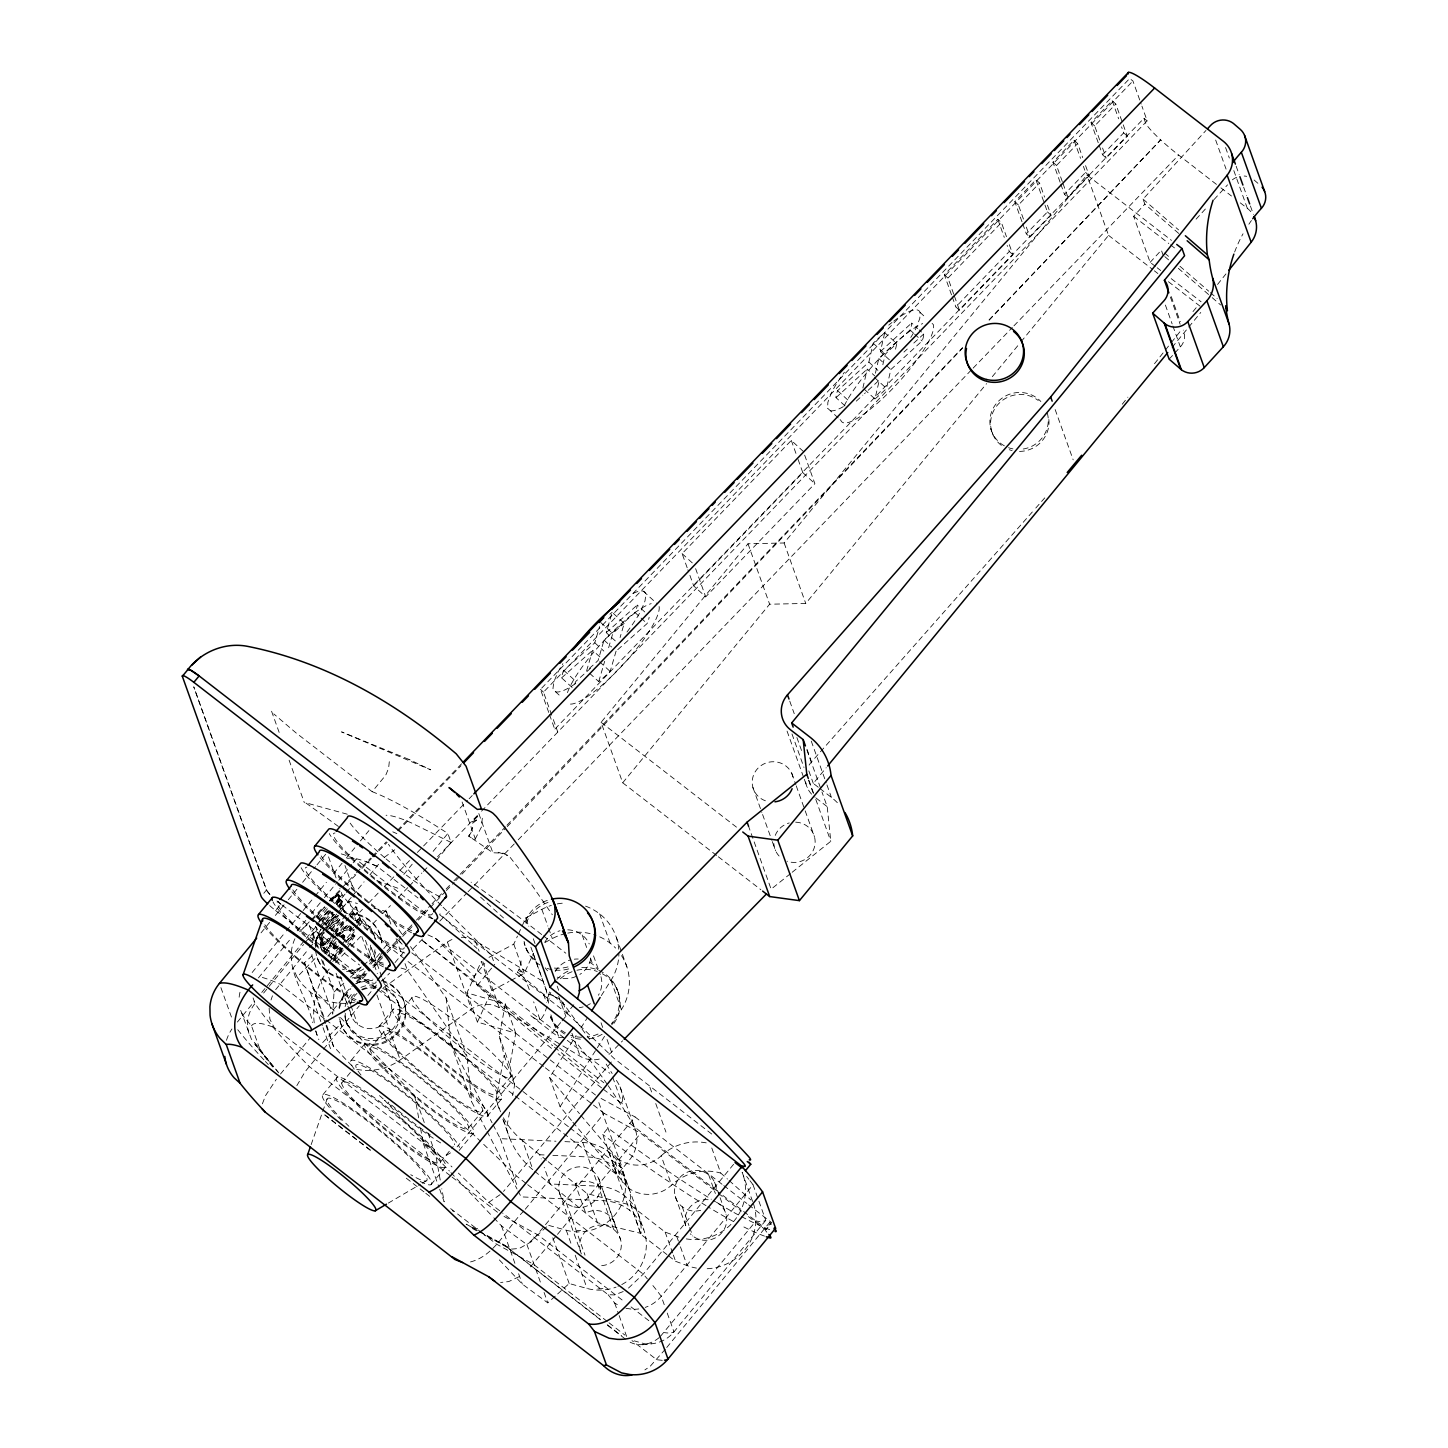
<?xml version="1.0" encoding="UTF-8"?>
<svg xmlns="http://www.w3.org/2000/svg" width="1448" height="1448" viewBox="0 0 1448 1448"><rect width="100%" height="100%" fill="white"/><g stroke="black" fill="none" stroke-linecap="round" stroke-linejoin="round"><path stroke-width="0.75" stroke-dasharray="5 3.75" d="M269.129 1008.188L269.871 1019.211L274.251 1027.591L442.382 1157.73L451.993 1166.961M389.295 761.702L388.625 768.218L385.983 774.644A13.702 13.195 -21.5 0 1 384.77 776.363L372.172 791.676L296.225 733.05L273.781 713.9M838.157 417.875L827.623 408.246L827.858 402.327L830.935 393.82A67.024 15.132 -47.6 0 1 844.401 372.245M893.814 321.094A67.024 15.132 -47.6 0 1 920.041 312.406L919.806 318.325L916.711 326.832A67.024 15.132 -47.6 0 1 910.557 337.764M322.85 960.802L334.017 991.989L332.769 1014.215L311.917 955.97L312.171 951.535M312.678 942.648L313.166 933.761L318.071 929.326M336.171 941.671C330.578 945.254 334.108 952.838 338.361 946.015L337.167 944.91L332.968 948.006M336.443 901.76C346.289 893.181 336.171 910.629 341.058 904.023L342.271 905.127L340.515 907.027L341.855 900.801L337.637 902.846L336.443 901.76C343.104 891.896 333.076 894.303 329.492 900.982M337.637 902.846L340.063 896.565L338.47 894.43M552.865 1155.341L587.942 1156.97A46.083 44.562 -19.7 0 1 630.568 1204.211L640.794 1234.257L666.913 1254.547M534.674 1171.251L597.517 1222.782L641.03 1233.425A46.083 44.562 -19.7 0 0 598.404 1186.184L550.168 1183.957L544.195 1167.269M514.655 1084.679L504.194 1055.465L499.307 1036.279L505.298 1003.971L466.944 992.839L481.37 961.418L491.831 990.631L477.406 1022.071L515.76 1033.184L509.768 1065.493L514.655 1084.679L512.61 1095.647M499.144 1108.752A83.767 81.034 -19.7 0 1 496.049 1099.303L504.194 1055.465M503.397 1117.747A83.767 81.034 -19.7 0 0 522.493 1140.626L532.954 1169.839A83.767 81.034 -19.7 0 1 506.51 1128.517L510.185 1108.788M347.629 947.463L354.869 935.698L347.9 942.015L346.687 940.91L353.656 934.594L347.592 944.549M343.502 934.793L342.162 938.395L343.357 939.499C347.013 936.349 342.271 932.946 340.19 937.037M335.158 943.064L336.37 944.168L334.18 949.11M331.139 938.033C328.388 939.987 324.605 947.752 320.696 944.494L321.999 938.033L320.207 940.005L321.402 941.11L323.212 939.137L321.999 938.033M321.909 945.598L323.23 939.263M339.176 1008.677L344.298 994.233L352.371 985.871M862.899 387.974L867.261 369.077L874.791 375.955M845.035 405.892L836.003 397.639A54.445 12.308 -47.6 0 1 837.596 390.67L868.872 362.109L873.216 343.23A54.445 12.308 -47.6 0 1 884.746 332.696L896.801 343.701L894.864 352.099M875.406 373.24L878.791 358.543L910.05 329.981A54.445 12.308 -47.6 0 0 911.661 323.013L917.688 328.515M889.434 359.828L880.402 351.574L884.746 332.696M864.42 389.349L874.954 398.978L879.316 380.082L864.492 393.621M882.846 364.733L885.271 354.235A54.445 12.308 -47.6 0 1 896.801 343.701M874.954 398.978A54.445 12.308 -47.6 0 0 886.484 388.444L890.846 369.548L922.105 340.986A54.445 12.308 -47.6 0 0 923.715 334.017L919.19 329.891M315.736 942.63L318.578 933.417M262.378 1103.829L265.563 1095.557L276.351 1079.267M316.822 937.924L321.003 929.2A33.503 32.417 -19.7 0 0 315.392 947.426M630.568 1204.211L640.903 1234.275M315.465 942.485L317.438 935.625M616.088 651.129L610.169 671.438A54.445 12.308 -47.6 0 1 598.73 681.61L586.675 670.605L592.612 650.297L601.644 658.55M572.159 687.492L561.607 677.863A54.445 12.308 -47.6 0 1 563.797 670.37L594.802 642.803L599.544 626.55M644.758 611.943L637.229 605.065A54.445 12.308 -47.6 0 1 635.057 612.558L604.051 640.125L598.115 660.433A54.445 12.308 -47.6 0 1 586.675 670.605M615.273 640.885L606.241 632.631L612.16 612.323L624.215 623.328L620.07 637.554M598.73 681.61L604.667 661.302M608.631 647.727L612.776 633.5A54.445 12.308 -47.6 0 1 624.215 623.328M546.946 1006.27L544.611 1013.582L540.249 1020.587M349.964 927.933L350.253 927.028L351.448 928.132L350.307 931.118L349.095 930.032L349.964 927.933L351.158 929.037M271.011 999.971L272.459 995.808M311.157 1144.608L321.981 1113.621M322.705 1111.557L327.049 1099.159M294.921 938.756C281.69 967.119 307.501 995.482 312.533 1022.56M332.787 961.49L343.158 948.82L340.968 949.598L340.262 947.318M341.457 948.422L340.968 949.598M324.949 953.58L333.149 940.367M326.144 954.666L334.343 941.471M489.008 957.345L513.787 944.132L517.497 936.06M518.42 934.032L525.841 917.887L541.842 909.362A52.78 51.042 -19.7 0 1 551.344 905.398M510.909 980.459L524.248 973.346L533.516 953.164M296.858 1085.638L305.039 1071.792L322.071 1050.886M329.257 969.038C315.954 983.988 311.736 1005.708 314.506 1025.202M519.18 969.056L518.33 970.504L523.543 973.201L519.18 969.056A16.453 15.874 -83.4 0 0 521.045 960.947M571.471 1120.499L560.105 1106.706L549.643 1077.493L576.087 1035.591M580.901 1027.99L586.911 1018.469M601.336 995.609L610.947 980.386A52.78 51.042 -19.7 0 0 618.893 953.96M560.105 1106.706L596.16 1049.583M597.372 1047.682L604.576 1036.261M611.798 1024.84L621.409 1009.6A52.78 51.042 -19.7 0 0 621.319 955.282M475.161 839.17L481.388 827.134L482.673 814.79M328.533 955.517L327.61 955.843M332.95 913.236L331.809 914.846L333.004 915.951L325.818 924.657M333.004 915.951L334.162 914.322M275.645 989.672L308.279 949.381M1122.29 404.191L1127.901 397.15M1154.509 363.701L1169.912 344.334M1171.323 342.579L1181.115 330.253M1217.533 284.478L1225.949 273.925M330.416 928.005L338.452 918.213M331.628 929.109L339.665 919.317M331.194 930.485L340.371 919.317M345.873 915.172L332.986 930.883L331.773 929.779M333.927 932.078L344.552 919.118M335.122 933.164L344.425 921.833M611.346 1061.981L503.506 1191.433M263.808 893.271L266.45 890.049L193.688 686.841M269.69 905.652A16.761 2.226 39.4 0 0 275.536 910.484L280.822 904.077L359.557 965.02M261.02 932.856L269.636 922.394M275.373 915.426L286.849 901.471M288.279 899.733L296.894 889.271M302.632 882.284L315.537 866.592M316.967 864.854L327.013 852.655M252.169 972.495L285.003 932.603M286.433 930.865L313.546 897.905M314.976 896.167L326.397 882.284M333.529 873.615L342.09 863.207M346.344 858.049L354.814 847.768M360.443 840.908L368.914 830.627M258.432 977.925L291.428 937.815M297.166 930.847L305.781 920.385M311.519 913.398L322.995 899.443M324.424 897.706L337.348 882.013M338.778 880.275L351.683 864.583M353.131 862.827L355.991 859.334L432.662 918.684M237.363 1022.071L254.577 1001.147M261.762 992.423L304.804 940.114M306.234 938.376L319.139 922.684M320.587 920.928L329.185 910.466M334.922 903.498L342.108 894.774L339.846 888.457M263.627 993.057L303.591 944.476M305.021 942.739L316.442 928.856M322.144 921.924L330.723 911.516M336.425 904.566L344.986 894.158M346.416 892.439L352.117 885.488L344.95 865.47M403.811 874.393L412.209 864.184M433.133 851.352L447.866 833.451A305.836 40.779 39.4 0 0 372.172 791.676M436.373 860.402L451.088 842.483L447.866 833.451M280.496 1074.036L310.614 1037.42M327.845 1016.496L350.796 988.604M356.534 981.617L365.149 971.155M370.887 964.187L382.363 950.232M383.792 948.494L386.67 945.001A293.202 39.096 39.4 0 1 342.108 894.774M716.579 855.442L622.712 782.789L601.065 722.335L748.001 543.778L784.11 542.982L1086.923 174.937L1171.45 240.35M322.995 1094.616L337.058 1077.529M351.122 1060.425L365.204 1043.338M379.267 1026.234L393.331 1009.147M341.637 1083.104L352.896 1069.42M369.783 1048.913L383.847 1031.809M397.91 1014.722L411.974 997.618M622.712 782.789L769.63 604.214L805.74 603.436L986.577 383.648M551.489 1048.352A305.836 40.779 39.4 0 1 477.315 985.509L474.075 976.477L484.79 963.445M477.315 985.509L494.727 964.35M992.314 376.661L1019.591 343.52M1021.021 341.782L1108.571 235.372L1086.923 174.937M440.554 1161.893L453.224 1146.508M468.7 1127.702L482.763 1110.616M496.827 1093.512L510.891 1076.425M573.806 1004.785L566.856 1013.22L562.385 1000.731M560.648 1022.614L457.116 1146.852M562.077 1020.876L567.797 1013.944L439.088 914.322M431.07 1184.573L445.151 1167.468A70.373 9.376 39.4 0 0 371.231 1095.376A70.373 9.376 39.4 0 0 356.932 1104.643A70.373 9.376 39.4 0 0 445.151 1167.468M459.215 1150.382L473.279 1133.277A70.373 9.376 39.4 0 0 399.358 1061.185A70.373 9.376 39.4 0 0 385.077 1070.452A70.373 9.376 39.4 0 0 473.279 1133.277M487.343 1116.191A70.373 9.376 39.4 0 0 413.422 1044.08A70.373 9.376 39.4 0 0 399.141 1053.366A70.373 9.376 39.4 0 0 487.343 1116.191L501.406 1099.086A70.373 9.376 39.4 0 0 427.486 1026.994A70.373 9.376 39.4 0 0 413.205 1036.261A70.373 9.376 39.4 0 0 501.406 1099.086M1192.989 311.591L1198.383 305.039M818.247 787.223L813.305 783.404L826.229 767.693M1172.084 347.339L1200.772 312.46M523.814 1211.017C506.492 1227.922 494.945 1256.683 468.862 1262.33M525.244 1209.261L604.16 1113.349L640.686 1133.241L716.633 1192.012M608.196 1085.692A837.704 810.283 -19.7 0 1 632.36 1123.033A33.503 32.417 -19.7 0 1 629.409 1160.083L617.192 1174.943L602.694 1134.472L607.979 1128.064A309.944 41.322 39.4 0 0 711.312 1199.252M722.009 1184.247L635.093 1116.969L531.271 1241.769L519.325 1248.429L511.868 1249.099L484.157 1234.891M556.05 1236.121L528.936 1268.647M557.48 1234.384L640.686 1133.241M733.593 1164.319L643.256 1274.131L628.124 1288.412M749.955 1180.681A280.641 37.413 39.4 0 1 753.032 1184.772L661.247 1296.322A33.395 31.041 -30.7 0 1 645.193 1307.417M660.469 1336.323L755.965 1221.008A280.641 37.413 39.4 0 0 765.757 1220.338L753.032 1184.772M765.757 1220.338L673.972 1331.889A33.395 32.996 7.6 0 1 644.704 1343.798L634.17 1340.848M665.302 1349.246L650.261 1366.224L644.885 1369.917M666.75 1347.491L769.576 1222.51L770.789 1222.601M766.807 1232.176A16.761 2.226 39.4 0 1 765.178 1229.75L770.445 1223.343L769.576 1222.51M316.135 917.145L324.768 906.683M317.347 918.231L327.411 906.032M318.669 919.353L328.189 907.806M318.506 922.105L329.402 908.91M319.447 921.417L329.022 909.815M322.017 920.874L330.234 910.919M319.537 926.738L331.556 912.258L333.149 912.964L331.936 911.86M320.732 927.842L332.769 913.344M324.081 931.969L319.936 937.001L318.723 935.897L321.492 932.548M322.886 930.865L336.732 914.104M338.108 912.421L342.271 907.389L341.058 904.023M309.709 947.644L336.895 914.738M342.633 907.806L351.212 897.416M352.642 895.679L364.082 881.832M369.819 874.9L379.412 863.279M325.474 930.286L337.927 915.19M339.321 913.525L343.466 908.493L342.271 905.127M321.402 941.11L320.225 937.797L324.37 932.765M329.909 926.068L340.986 912.656M336.226 938.232L325.167 951.608L322.651 946.847L333.71 933.471M335.085 931.788L343.375 921.761M348.896 915.064L355.81 906.701L358.326 911.462L352.787 918.159M325.167 951.608L323.863 947.951L333.529 936.241M334.904 934.575L348.715 917.833M350.108 916.168L357.004 907.806M323.954 950.503L346.054 923.752M351.593 917.055L357.113 910.358L355.81 906.701M337.601 936.548L347.267 924.838M357.131 920.548L359.665 917.489L362.181 922.267L356.661 928.964M350.307 931.118L355.81 924.711M357.077 923.172L360.86 918.575M330.596 957.961L340.262 946.268M341.637 944.585L354.072 929.525M355.466 927.86L360.986 921.163L359.665 917.489M329.04 962.413L340.081 949.037M345.62 942.34L355.285 930.63M333.004 958.667L341.547 948.313L342.742 949.417M333.257 959.716L343.031 947.879M334.452 960.802L344.226 948.983M323.501 1049.148L359.267 1005.853M367.864 995.464L376.444 985.074M395.051 962.558L405.06 950.431M336.95 935.661L346.054 926.485L348.66 924.801L349.855 925.906L340.208 934.394L339.013 933.308M809.106 765.087A25.123 24.308 -19.7 0 1 811.514 761.901L1034.306 509.732M1035.791 508.031L1044.768 497.877M339.665 895.534C335.502 894.484 332.95 902.846 329.909 900.493M384.299 857.379L394.743 849.795M299.736 931.788L323.592 906.864M1178.69 233.418L1144.843 204.096L1143.051 199.1L1205.985 130.447M1155.414 266.414L1150.146 262.341L1133.657 216.313L1144.843 204.096M1150.146 262.341L1161.332 250.142L1163.124 255.138M1196.084 219.173L1206.564 207.734M1214.058 199.553L1227.542 184.837M1169.133 359.176L1173.351 354.579M1174.762 353.041L1180.373 346.905A16.163 15.638 -19.7 0 0 1183.269 330.09M320.696 944.494L328.823 938.214L330.035 939.3M355.629 983.88L359.068 982.305L366.869 974.124M373.095 967.572L385.584 954.449M387.141 952.82L401.168 938.069M402.725 936.422L412.083 926.593M418.327 920.041L444.844 892.167M446.4 890.538L454.201 882.339M455.758 880.692L460.446 875.787M462.002 874.139L505.66 828.256M507.234 826.609L962.63 348.045M989.147 320.189L1160.699 139.895A38.499 5.122 39.5 0 1 1145.513 122.718L1143.938 118.32L554.747 729.213L557.751 731.964L552.503 717.285M357.185 982.251L364.987 974.07M372.788 965.888L385.259 952.802M386.833 951.173L400.861 936.44M402.435 934.811L414.906 921.724M416.463 920.095L430.509 905.362M432.065 903.733L444.554 890.647M446.111 889.018L452.355 882.466M453.912 880.837L458.6 875.931M460.156 874.284L505.406 826.862M506.963 825.215L962.54 347.629M989.075 319.827L1160.699 139.895A38.734 5.159 39.5 0 0 1178.636 155.063L1219.144 186.466M329.873 900.348L340.841 888.963M342.416 887.334L354.977 874.339M356.534 872.71L370.652 858.067M372.227 856.438L386.344 841.795M397.331 830.41L461.659 763.711M311.845 920.403L324.406 907.389M330.669 900.873L340.099 891.099M346.38 884.601L355.792 874.827M362.072 868.329L371.484 858.555M373.059 856.926L387.195 842.284M398.182 830.881L460.971 765.793M548.738 712.434L540.484 689.375L1129.675 78.5L1132.933 80.998L1141.187 104.057M951.517 294.849L944.331 274.758L997.817 219.318L1001.419 222.612L1006.469 236.676M1021.998 221.779L1014.813 201.688L1035.935 179.787L1039.555 183.082L1044.587 197.145M1060.117 182.249L1052.931 162.176L1074.054 140.257L1077.674 143.569L1082.706 157.615M1098.236 142.737L1091.05 122.646L1112.191 100.727L1115.793 104.039L1127.304 136.166L1106.163 158.085L1102.562 154.773L1098.96 144.746M551.742 715.185L543.489 692.144L1132.933 80.998M687.166 567.725L682.117 553.625L791.296 440.427L803.332 451.432L814.88 483.668L705.701 596.847L693.664 585.843L687.891 569.734M953.707 294.125L947.951 278.07L1001.419 222.612M1023.446 219.064L1018.415 205.001L1039.555 183.082M1062.289 181.543L1056.533 165.47L1077.674 143.569M1099.702 140.004L1094.67 125.94L1115.793 104.039M325.04 925.001L332.262 918.629L339.103 915.299M354.452 1002.288A54.608 52.816 -19.7 0 1 310.288 992.115L302.234 984.369L297.13 977.074L316.768 956.712L315.628 951.408M301.148 867.75A70.373 9.376 39.4 0 0 346.488 913.543L357.728 914.249L362.434 909.38M368.715 902.864L378.127 893.108M384.39 886.61L393.802 876.855M400.082 870.339L409.494 860.583M417.332 852.456L422.038 847.569M423.612 845.94L467.541 800.4M469.116 798.771L472.247 795.531M1009.346 244.712L1012.93 254.758L959.463 310.198L955.843 306.904L1009.328 251.445L1007.156 245.418M1047.465 205.182L1051.049 215.227L1029.926 237.146L1026.306 233.834L1047.447 211.933L1035.935 179.787M1085.584 165.651L1089.186 175.697L1068.045 197.616L1064.443 194.303L1085.566 172.403L1083.412 166.375M1102.562 154.773L1123.684 132.872L1121.53 126.845M693.664 585.843L802.826 472.645L797.052 456.536M335.538 962.522L344.95 952.766M351.231 946.25L360.642 936.476M366.923 929.978L376.353 920.204M382.616 913.706L390.471 905.561M398.327 897.416L407.739 887.66M409.313 886.031L421.875 873.017M423.431 871.388L428.156 866.501M437.567 856.727L479.94 812.799M481.514 811.17L1147.178 120.836L1141.929 106.156M322.651 1042.56L340.787 1023.754L339.14 1016.387M381.729 981.292L389.584 973.165M413.114 948.766L422.526 939.01M439.776 921.127L466.437 893.47M468.012 891.841L472.718 886.972M474.292 885.343L516.646 841.415M518.221 839.804L971.572 369.747M973.146 368.118L1012.351 327.465M1013.926 325.836L1178.636 155.063M609.011 1054.361A25.123 24.308 -19.7 0 0 611.545 1052.099L622.604 1040.804M344.823 936.096L341.818 937.725L340.606 936.621M880.402 351.574L911.661 323.013M836.003 397.639L867.261 369.077M903.968 352.063L907.263 349.058M913.833 343.049L923.715 334.017M856.275 401.132L862.863 395.123M324.623 923.408L334.434 914.521M340.968 908.62L349.149 901.217L357.421 903.516M325.329 1023.591L304.496 962.685L311.917 955.97M334.017 991.989L343.828 983.12M350.38 977.201L361.819 966.848M363.466 965.364L370 959.463L386.562 964.06M540.357 1282.059L526.945 1244.61L546.674 1226.764M499.343 1259.905L522.33 1284.141L547.796 1302.856L556.032 1295.417M557.661 1293.933L569.173 1283.525L587.092 1288.467A46.083 44.562 -19.7 0 0 616.052 1287.145M349.095 930.032L350.742 930.829M606.241 632.631L637.229 605.065M561.607 677.863L592.612 650.297M574.82 683.963A54.445 12.308 -47.6 0 1 575.851 681.375L592.16 666.876M617.735 649.681L647.093 623.563A54.445 12.308 -47.6 0 0 649.138 617.319M500.085 1194.69L488.772 1202.329L458.382 1173.115M790.409 873.687L771.114 889.199L748.598 826.337M792.165 872.275L830.79 841.288L827.206 806.663L821.957 792.002M303.193 928.005L308.696 923.661L316.279 944.802M450.527 1152.861L442.382 1157.73M383.503 987.681L447.414 942.087A25.123 24.308 -19.7 0 1 452.609 939.227M356.679 1069.33A54.608 52.816 -19.7 0 0 400.209 1059.936L471.433 1009.129A25.123 24.308 -19.7 0 1 499.379 1007.862L560.937 1044.768M659.22 1337.572C650.985 1344.577 638.26 1347.473 628.74 1341.355M329.076 920.819L335.592 916.783M388.354 1203.071L420.391 1184.283M422.291 1183.179L426.056 1180.971M519.253 1276.629L508.755 1281.571L500.592 1282.476M545.19 942.376L552.303 938.575A52.78 51.042 -19.7 0 1 563.761 934.05M491.831 990.631L508.99 981.491M623.201 1291.544L614.549 1294.946L608.069 1294.657L504.809 1214.727M359.068 982.305L374.109 980.079M462.093 801.975L475.179 838.519A16.761 2.226 39.4 0 1 468.754 836.202L472.681 827.568A16.326 12.869 -41.2 0 1 468.681 836.148A305.836 40.779 39.4 0 1 492.863 852.763L503.216 853.144L509.859 857.017L532.176 885.524L552.322 914.756M642.26 1344.758L651.292 1343.835M577.064 1230.637L580.612 1230.402M597.915 1288.883L603.653 1288.521M529.28 989.636L526.366 981.509A16.761 2.226 39.4 0 0 517.316 971.861A305.836 40.779 39.4 0 0 543.507 994.233L551.688 994.921L559.073 998.704M477.641 1228.61L470.926 1227.705L476.591 1230.782M493.08 1124.77L500.284 1138.653L555.996 1141.223M564.919 1141.639L582.748 1142.454A46.083 44.562 -19.7 0 1 624.758 1194.31A46.083 44.562 -19.7 0 1 566.24 1230.221L548.321 1225.28M544.104 1154.943L539.706 1154.744L541.208 1158.907M662.261 1360.342L656.704 1359.708L631.98 1340.576M625.989 1308.322L632.324 1309.227A33.395 31.041 -30.7 0 0 638.785 1308.938M748.417 1216.61L764.309 1228.918L767.911 1229.443M548.177 1161.676L587.055 1193.568L630.441 1205.044L665.139 1232.085L676.705 1236.393A50.264 48.617 -19.7 0 0 680.343 1237.588M427.884 934.865L435.468 938.304L609.825 1073.294M373.982 908.131L386.399 911.588L402.924 935.535M401.042 968.097L407.25 969.834L466.998 1056.37L471.65 1101.765L486.094 1129.512M347.285 814.21L305.582 802.753L340.913 828.274M498.148 852.275L507.741 855.316M376.589 880.746L399.594 888.837M668.65 1255.905L675.601 1261.317L687.166 1265.606A50.264 48.617 -19.7 0 0 696.452 1268.086M347.466 858.465A273.925 36.526 39.4 0 1 366.181 861.687L376.969 866.248L417.983 897.995M376.969 866.248L366.181 861.687M392.788 831.858L396.861 833.614M451.088 842.483L411.974 823.188A273.925 36.526 39.4 0 0 386.073 815.26M601.083 1098.453L635.093 1116.969M504.031 1216.429L538.041 1234.927L624.088 1301.517M477.514 1230.348L466.184 1224.175L477.786 1230.746M479.415 1231.379L503.976 1244.755L600.106 1319.164M479.487 1231.705L508.719 1248.266M608.069 1294.657A247.119 32.96 39.4 0 1 614.676 1303.055L620.034 1306.223M461.279 937.309A25.123 24.308 -19.7 0 1 475.378 940.82L544.629 982.341M562.856 1045.927L580.177 1056.298A25.123 24.308 -19.7 0 0 599.87 1058.94M551.688 994.921L559.417 999.591M493.822 1217.822L501.479 1225.895L526.945 1244.61M1133.657 216.313L1168.789 243.499M1170.545 244.857L1175.812 248.929M1157.169 267.771L1160.681 270.505M1171.215 278.649L1201.08 301.763M1108.571 235.372L1152.59 269.437M1154.346 270.812L1157.875 273.527M1168.427 281.708L1201.894 307.609M819.894 788.49L831.424 797.414A58.644 56.725 -19.7 0 1 838.139 803.531M601.065 722.335L737.448 827.894M718.353 856.8L760.852 889.706M541.679 934.539L538.24 931.86A305.836 40.779 39.4 0 0 471.107 882.158M543.416 935.861L565.806 953.2M711.728 1134.037L614.169 1058.524L567.797 1013.944M601.572 1087.864L591.236 1079.864A305.836 40.779 39.4 0 1 558.114 1053.71M603.291 1089.204L622.242 1103.865A33.503 32.417 -19.7 0 0 618.006 1082.959L615.509 1078.887M723.783 1185.604L746.842 1203.451M748.616 1204.826L771.675 1222.673L766.39 1229.099L718.642 1192.138M411.811 952.82L595.526 1095.014M629.826 1123.377L716.869 1190.763M718.389 1193.387L741.34 1211.143M386.67 945.001L406.273 960.187M408.065 961.562L543.543 1066.434M545.335 1067.81L591.689 1103.702M593.463 1105.077L604.16 1113.349M384.534 984.35L568.793 1126.996M570.096 1127.992L622.459 1168.518L597.861 1099.846M275.536 910.484L375.72 988.025M377.494 989.4L513.443 1094.634M515.235 1096.009L617.192 1174.943M324.298 1018.577L279.663 984.006A273.925 36.526 39.4 0 0 260.459 977.002M326.09 1019.953L470.727 1131.902L480.338 1141.133M488.772 1202.329L503.017 1213.352M450.256 1175.667L309.184 1066.47A273.925 36.526 39.4 0 1 255.065 1003.464L252.911 997.455M452.048 1177.043L500.248 1214.365M607.255 1321.427L533.081 1264.032L496.555 1244.14L484.084 1234.474M609.011 1322.802L624.921 1335.11M607.237 1324.685L621.464 1335.708M600.504 1319.834L503.976 1244.755M607.635 1325.354L625.446 1339.147M482.293 1233.099L450.201 1208.265L453.369 1211.469M324.877 1114.797L373.168 1152.192M324.823 1115.123L372.643 1152.155M406.291 1178.201L424.011 1191.921M425.784 1193.297L431.088 1197.405M1143.938 118.32L1147.178 120.836M1220.917 187.842L1231.488 196.023M1240.284 202.865L1247.325 208.313A25.123 24.308 -19.7 0 1 1252.502 213.833M816.075 798.047L827.206 806.663M563.326 1037.311A20.109 19.439 -19.7 0 0 559.037 1037.582L530.692 1015.591A16.761 2.226 39.4 0 0 540.176 1020.098L533.642 1001.817M525.914 1183.306L517.117 1176.5L481.931 1142.671M527.687 1184.681L643.256 1274.131A280.641 37.413 39.4 0 1 647.365 1278.91M631.057 1306.91L650.224 1321.771M557.715 1046.596L421.042 939.426L552.684 1045.782M559.489 1047.99L603.87 1082.796M281.039 904.258L277.799 901.633M554.439 1047.194L601.861 1085.475M522.493 1140.626L546.475 1160.282M1254.113 180.005L1260.285 185.362M1143.051 199.1L1178.582 229.888M1164.717 253.074L1169.785 257.454M1179.939 266.251L1208.7 291.175M1210.401 292.641L1217.171 298.505M1164.807 256.604L1169.894 261.002M1178.346 268.332L1210.492 296.188M1212.193 297.654L1220.646 304.967M435.468 938.304L474.075 976.477M711.783 1148.011L720.742 1173.061L727.457 1179.034M729.122 1180.536L750.933 1199.976M480.591 897.181L503.506 917.942M1123.684 132.872L1127.304 136.166M1091.05 122.646L1094.67 125.94M1085.566 172.403L1089.186 175.697M1052.931 162.176L1056.533 165.47M1047.447 211.933L1051.049 215.227M1014.813 201.688L1018.415 205.001M1009.328 251.445L1012.93 254.758M944.331 274.758L947.951 278.07M920.041 312.406L926.068 317.927M932.096 323.429L933.29 324.515A67.024 15.132 -47.6 0 1 892.819 388.444A67.024 15.132 -47.6 0 1 840.872 420.354L839.659 419.25M910.05 329.981L913.073 332.732M914.575 334.108L922.105 340.986M873.216 343.23L885.271 354.235M878.791 358.543L884.819 364.045M886.321 365.421L890.846 369.548M868.872 362.109L877.904 370.362M874.429 377.439L886.484 388.444M837.596 390.67L848.148 400.3M802.826 472.645L814.88 483.668M682.117 553.625L694.171 564.63M643.401 591.255L656.668 603.364M635.057 612.558L639.564 616.685M641.066 618.061L647.093 623.563M600.721 622.495L612.776 633.5M604.051 640.125L611.581 647.003M594.802 642.803L603.834 651.057M599.617 661.808L610.169 671.438M563.797 670.37L575.851 681.375M555.435 691.673L560.412 696.216M540.484 689.375L543.489 692.144M357.113 910.358L358.326 911.462M337.963 894.249L339.972 895.932M337.565 894.285L340.063 896.565M337.094 894.43L338.289 895.534M338.742 896.294L339.954 897.38M336.533 894.701L337.728 895.805M338.434 897.308L339.628 898.412M335.9 895.081L337.094 896.167M340.66 899.697L342.181 901.145M341.076 900.457L342.289 901.561M335.194 895.552L336.407 896.638M338.126 898.104L339.339 899.208M340.027 899.679L342.289 902.086M340.986 901.579L342.181 902.683M334.452 896.113L335.664 897.217M337.782 898.937L340.334 901.127M340.787 902.285L342 903.389M360.986 921.163L362.181 922.267M337.384 899.805L338.597 900.909M333.655 896.764L334.868 897.851M337.981 900.71L339.194 901.814M340.497 903.063L341.71 904.167M336.95 900.728L338.162 901.832M340.298 903.57L341.511 904.674M332.841 897.47L334.054 898.575M340.081 904.113L341.276 905.199M336.66 901.706L337.873 902.81M339.827 904.656L341.022 905.76M342.271 907.389L343.466 908.493M332.026 898.267L333.221 899.371M339.556 905.217L340.751 906.321M339.61 905.688L340.823 906.792M339.23 905.869L340.515 907.027M331.194 899.099L332.388 900.204M330.759 899.552L331.954 900.656M330.325 900.023L331.538 901.127M350.434 926.213L351.629 927.317M347.429 925.507L348.642 926.611M349.583 928.91L350.778 930.014M331.23 912.602L332.443 913.688M330.922 912.946L333.619 915.118M346.054 926.485L347.267 927.589M349.239 930.014L350.434 931.118M353.366 934.612L354.869 936.005M353.131 934.72L354.76 936.259M352.859 934.919L354.579 936.548M344.552 927.715L345.746 928.82M352.552 935.173L353.746 936.277M352.226 935.48L353.421 936.585M342.977 929.145L344.172 930.25M341.366 930.72L342.579 931.824M343.122 934.811L344.841 936.404M342.868 934.919L344.769 936.765M342.561 935.082L344.606 937.218M342.217 935.299L344.479 937.49M341.855 935.553L344.371 937.743M341.457 935.879L344.135 938.177M342.705 937.49L343.9 938.594M341.04 936.223L342.235 937.327M341.782 947.988L342.995 949.092M339.864 947.897L341.076 949.001M339.701 948.313L341.294 949.508M336.316 945.815L337.511 946.92M334.325 944.368L335.52 945.472M335.773 946.34L336.986 947.445M331.429 942.684L332.624 943.788M333.854 945.146L335.067 946.25M327.447 939.698L328.66 940.784M335.248 946.829L336.443 947.933M333.474 945.87L334.687 946.974M334.723 947.264L335.918 948.368M326.506 940.657L327.701 941.761M333.185 946.503L335.429 948.712M333.004 947.082L334.198 948.187M333.8 947.879L334.995 948.965M332.913 947.553L334.633 949.128M329.655 945.164L330.85 946.268M321.673 938.286L322.886 939.39M325.311 941.779L326.524 942.883M320.225 937.797L319.012 936.693L320.207 940.005M321.474 939.3L322.669 940.404M324.153 942.793L325.366 943.897M321.003 940.349L322.198 941.453M323.755 943.119L324.967 944.223M328.099 947.517L329.293 948.621M323.375 943.408L324.569 944.512M320.623 941.327L321.818 942.413M322.995 943.662L324.207 944.766M322.669 943.879L323.863 944.983M320.352 942.214L321.547 943.3M322.361 944.042L323.556 945.146M321.927 944.241L323.139 945.345M320.171 943.01L321.384 944.096M321.565 944.404L322.759 945.508M321.221 944.494L322.433 945.598M320.931 944.512L322.144 945.616M326.777 949.743L327.99 950.829M322.651 946.847L323.863 947.951M325.728 951.77L326.922 952.856M259.572 1048.37L251.518 1025.872L243.119 1015.953L240.549 1010.016L251.373 1039.049L259.572 1048.37A240.422 32.055 39.4 0 0 277.889 1071.918M580.883 1115.394L617.174 1158.201L627.636 1187.432A33.503 32.417 -19.7 0 0 671.619 1185.079A50.264 48.617 -19.7 0 1 720.742 1173.061M572.883 1122.218L627.636 1187.432M443.07 907.19L491.487 955.318L493.424 960.73M397.295 939.191L401.892 943.951M399.214 941.164L402.128 944.187M312.678 988.242L334.307 1011.03M340.479 1017.546L414.653 1095.684L424.336 1122.725M326.072 1025.673L333.529 1046.47L352.063 1066.018M440.228 1180.03L435.504 1153.911L384.516 1100.19A70.373 9.376 39.4 0 0 441.26 1143.286M420.553 1128.318L423.323 1143.54L449.369 1170.998M450.907 1172.609L492.284 1216.211M269.962 894.466L266.667 890.23L193.905 687.022M561.335 1000.767L589.481 1039.23M272.658 1066.995L254.975 1044.099L279.265 1073.493M549.643 1077.493L579.471 1113.675M254.975 1044.099L271.518 1064.298M410.544 946.576L446.147 998.125L466.998 1056.37M606.169 1064.099L612.16 1073.493M446.147 998.125L450.799 1043.519L492.049 1122.797M487.125 1131.485L517.008 1188.953M518.04 1190.944L521.135 1196.881L603.599 1200.7A46.083 44.562 -19.7 0 1 645.754 1237.244A46.083 44.562 -19.7 0 1 618.006 1286.367M297.13 977.074L293.184 968.531M341.366 977.635A33.503 32.417 -19.7 0 1 316.768 956.712L318.614 961.273M315.519 1030.867L318.868 1039.7M530.873 947.137L546.584 991.084L547.652 1001.183A36.019 34.843 -19.7 0 1 550.095 990.378M546.584 991.084L532.049 950.214M1236.158 166.194L1239.162 174.575M1243.651 187.136L1246.656 195.516M1250.402 205.996L1253.407 214.376M1225.569 147.551L1229.334 158.031M1233.823 170.611L1247.325 208.313M1215.668 140.058L1226.076 169.126M1112.191 100.727L1118.652 118.808M1171.269 296.605L1180.265 321.728M1170.382 297.021L1180.12 324.225M1165.387 305.057L1172.138 323.899M1172.88 325.981L1180.373 346.905M1102.58 148.04L1106.163 158.085M1074.054 140.257L1080.534 158.339M1063.013 183.552L1068.045 197.616M1060.841 184.258L1064.443 194.303M1026.324 227.101L1029.926 237.146M1022.722 223.788L1026.306 233.834M997.817 219.318L1004.279 237.4M1055.158 409.567L1073.167 459.849M954.413 296.134L959.463 310.198M952.241 296.858L955.843 306.904M990.848 428.789L991.554 430.78M992.351 432.97L993.075 434.979M791.296 440.427L796.346 454.527M784.11 542.982L805.74 603.436M748.001 543.778L769.63 604.214M811.278 741.141L826.193 782.825M826.953 784.906L831.424 797.414M789.757 701.14L794.246 713.701M807.007 749.322L811.514 761.901M806.952 750.1L821.197 789.902M796.889 737.539L802.12 752.127M808.835 770.897L813.305 783.404M809.034 780.526L815.043 797.287M815.785 799.386L830.79 841.288M791.984 733.955L803.984 767.476M808.491 780.056L812.998 792.617M787.06 731.095L803.549 777.178M804.31 779.277L807.314 787.658M791.766 773.341L795.821 784.635M796.237 785.848L804.436 808.762M805.197 810.862L814.464 836.745M695.619 568.648L705.701 596.847M752.888 787.404L761.847 812.419M762.589 814.5L771.875 840.383M772.291 841.596L775.603 850.809M752.616 1201.46L742.154 1172.246A50.264 48.617 -19.7 0 1 732.561 1222.709A50.264 48.617 -19.7 0 1 682.207 1238.076M549.48 714.534L554.747 729.213M714.534 1182.183L719.348 1195.614M720.09 1197.695L726.063 1214.383M708.633 1174.744L715.366 1193.514M616.432 937.634L621.663 952.259M622.405 954.341L626.894 966.866M599.635 913.869L610.097 943.082M616.396 987.554L617.101 989.545M618.26 992.695L618.966 994.685M649.899 1087.267L652.089 1093.385M655.745 1103.557L665.953 1132.101M610.947 980.386L621.409 1009.6M593.535 955.861L600.25 974.649M682.207 1206.745L688.922 1225.533M689.682 1227.614L692.669 1235.959M582.187 934.992L586.657 947.517M590.404 957.961L592.648 964.223M617.174 1158.201A33.503 32.417 -19.7 0 0 661.157 1155.848L671.619 1185.079M675.239 1196.32L686.768 1228.519M601.047 1022.759L603.291 1029.039M607.056 1039.519L611.545 1052.099M676.705 1236.393L679.691 1244.737M680.433 1246.819L687.166 1265.606M619.997 1086.815L635.563 1130.2M612.685 1077.149L622.242 1103.865M665.139 1232.085L672.614 1252.954M673.374 1255.054L675.601 1261.317M541.842 909.362L547.815 926.05M548.575 928.15L552.303 938.575M557.172 986.16L558.656 990.323M622.966 1171.577L643.817 1229.805M558.675 996.369L565.915 1016.496M571.924 1033.257L580.177 1056.298M612.124 1153.296L622.586 1182.509M525.841 917.887L528.828 926.249M533.317 938.756L535.543 945.019M664.234 1304.684L661.247 1296.322A280.641 37.413 39.4 0 0 651.22 1283.525M667.238 1313.065L673.972 1331.889A280.641 37.413 39.4 0 1 664.179 1332.558M608.685 1151.938L629.536 1210.184M478.817 813.559L492.863 852.763M543.507 994.233L546.475 1002.487M550.91 1014.867L559.037 1037.582M525.986 948.078L526.71 950.087M550.711 1017.13L551.435 1019.12M524.846 944.947L524.14 942.938A36.019 34.843 -19.7 0 0 536.14 960.857M598.712 1178.582L620.631 1239.814M513.787 944.132L524.248 973.346M582.748 1142.454L613.681 1229.388M587.055 1193.568L597.517 1222.782M614.676 1303.055L618.405 1313.463M619.147 1315.562L626.604 1336.395M505.298 1003.971L515.76 1033.184M475.378 940.82L479.125 951.3M482.872 961.762L499.379 1007.862M566.385 1203.161L585.01 1255.163M559.417 1192.736L581.354 1253.95M499.307 1036.279L509.768 1065.493M566.24 1230.221L571.453 1244.791M575.182 1255.181L587.092 1288.467M466.944 992.839L477.406 1022.071M447.414 942.087L471.433 1009.129M552.792 1237.769L569.173 1283.525M496.049 1099.303L500.537 1111.829M503.524 1120.173L506.51 1128.517M502.872 1119.195L509.606 1137.983M500.284 1138.653L517.425 1186.491M544.086 1292.449L547.796 1302.856M450.799 1043.519L471.65 1101.765M501.479 1225.895L514.891 1263.326M518.619 1273.733L522.33 1284.141M386.399 911.588L390.87 924.077M396.082 938.63L402.037 955.282M405.006 963.59L407.25 969.834M378.96 931.933L379.322 932.928M380.697 936.711L381.041 937.707M402.598 997.98L402.96 998.975M404.336 1002.758L404.698 1003.754M393.15 986.088L393.512 987.084M373.258 933.327L373.964 935.336M397.259 1000.387L397.983 1002.378M398.689 1004.333L399.413 1006.324M381.747 976.875L370.181 944.512A20.942 20.254 -19.7 0 1 368.009 959.97M382.507 978.957L391.032 1002.758M365.439 940.331L377.349 973.599M349.149 901.217L357.348 924.096M361.801 936.585L370 959.463M428.065 1133.114L435.504 1153.911M328.533 856.854L336.063 877.922M376.951 994.993L400.209 1059.936M345.022 912.801L342.561 908.186L343.81 911.697M271.572 711.24L279.192 732.525M289.111 760.182L304.352 802.753M423.323 1143.54L438.961 1187.233M439.703 1189.297L444.174 1201.786L441.803 1188.736M340.497 976.495L350.181 1003.536M350.923 1005.618L357.62 1024.333M336.099 973.219L351.737 1016.894M319.936 937.001L317.42 932.259L318.723 935.897M345.438 1019.139L346.144 1021.13M346.868 1023.084L347.574 1025.075M327.32 971.337L327.664 972.332M313.166 933.761L317.637 946.232M321.565 959.608L326.108 972.296M304.496 962.685L325.348 1020.93M310.288 992.115L322.289 1025.655M323.049 1027.736L330.542 1048.696M220.911 987.645L231.481 1017.13M340.135 1021.89L340.787 1023.754A33.503 32.417 -19.7 0 0 395.576 1035.7A33.503 32.417 -19.7 0 0 384.281 982.07M326.705 1025.184L333.529 1046.47M316.008 1031.103L317.003 1035.03M414.653 1095.684L418.979 1119.612M342.796 1120.318A64.418 8.598 39.4 0 1 341.457 1103.394A64.418 8.598 39.4 0 1 413.151 1160.771A64.418 8.598 39.4 0 1 410.743 1174.69M348.914 1126.291A64.418 8.598 39.4 0 1 345.764 1123.25M341.312 1120.209A70.373 9.376 39.4 0 1 335.212 1098.435A70.373 9.376 39.4 0 1 411.721 1157.966A70.373 9.376 39.4 0 1 419.721 1181.224M383.213 1098.941A70.373 9.376 39.4 0 1 378.417 1094.579M354.253 1069.131A70.373 9.376 39.4 0 1 392.118 1083.249A70.373 9.376 39.4 0 1 459.505 1147.468M430.273 1134.852A63.658 8.489 39.4 0 1 388.154 1102.073M361.005 1075.05A63.658 8.489 39.4 0 1 393.512 1085.475A63.658 8.489 39.4 0 1 454.636 1144.807M356.027 999.681A64.418 8.598 39.4 0 1 306.288 965.454A64.418 8.598 39.4 0 1 264.278 923.86M432.337 913.398A63.658 8.489 39.4 0 1 376.842 880.022A63.658 8.489 39.4 0 1 334.995 833.016M439.993 896.656A63.658 8.489 39.4 0 1 386.109 858.917M384.553 857.578A63.658 8.489 39.4 0 1 349.276 821.758M355.213 1001.111A70.373 9.376 39.4 0 1 263.97 926.231M376.679 987.21A70.373 9.376 39.4 0 1 320.714 949.689A70.373 9.376 39.4 0 1 273.002 901.941M411.485 932.711A70.373 9.376 39.4 0 1 318.994 856.275M432.934 918.828A70.373 9.376 39.4 0 1 376.19 880.637M374.634 879.352A70.373 9.376 39.4 0 1 329.275 833.559M411.847 930.847A63.658 8.489 39.4 0 1 362.778 897.108A63.658 8.489 39.4 0 1 321.148 855.949M404.209 947.589A63.658 8.489 39.4 0 1 348.715 914.213A63.658 8.489 39.4 0 1 306.867 867.207M383.358 966.902A70.373 9.376 39.4 0 1 290.849 890.466M404.807 953.019A70.373 9.376 39.4 0 1 364.281 927.697M360.769 925.001A70.373 9.376 39.4 0 1 348.063 914.828M376.064 981.78A63.658 8.489 39.4 0 1 320.569 948.404A63.658 8.489 39.4 0 1 278.722 901.416M383.72 965.038A63.658 8.489 39.4 0 1 328.28 925.96A63.658 8.489 39.4 0 1 291.229 885.886M580.268 1250.963A20.942 20.254 -19.7 0 1 597.3 1225.352A20.942 20.254 -19.7 0 1 621.301 1244.013A20.942 20.254 -19.7 0 1 599.255 1265.715M381.367 990.559A20.942 20.254 -19.7 0 1 382.109 1025.202A20.942 20.254 -19.7 0 1 350.072 1010.776M350.452 1004.405A20.942 20.254 -19.7 0 1 356.968 993.437M362.452 989.889A20.942 20.254 -19.7 0 1 375.285 988.369M361.258 966.974A20.942 20.254 -19.7 0 1 342.416 969.183M329.8 955.662A20.942 20.254 -19.7 0 1 333.836 937.544M336.117 935.191A20.942 20.254 -19.7 0 1 354.434 930.123M571.544 1039.429A20.109 19.439 -19.7 0 1 574.693 1041.42L578.024 1044.714A837.704 810.283 -19.7 0 1 606.984 1083.955M441.495 905.652A273.925 36.526 39.4 0 1 388.444 844.22M477.026 948.476A305.836 40.779 39.4 0 1 473.894 945.616M472.193 944.078A305.836 40.779 39.4 0 1 439.957 913.833M359.267 895.588A273.925 36.526 39.4 0 1 352.117 885.488M385.91 988.242A27.639 26.734 -19.7 0 1 397.748 1020.912A27.639 26.734 -19.7 0 1 366.235 1038.089A27.639 26.734 -19.7 0 1 344.552 1010.795M345.131 1006.613A27.639 26.734 -19.7 0 1 353.692 992.097M360.95 987.409A27.639 26.734 -19.7 0 1 373.602 984.893M381.602 980.35A33.503 32.417 -19.7 0 1 405.096 1015.7A33.503 32.417 -19.7 0 1 372.154 1044.261A33.503 32.417 -19.7 0 1 339.049 1017.238M339.031 1007.663A33.503 32.417 -19.7 0 1 344.298 994.233M356.081 983.5A33.503 32.417 -19.7 0 1 372.951 979.192M581.788 967.445A36.019 34.843 -19.7 0 1 615.581 985.907A36.019 34.843 -19.7 0 1 611.364 1023.863M598.042 1034.035A36.019 34.843 -19.7 0 1 587.182 1037.058M581.553 1037.293A36.019 34.843 -19.7 0 1 570.584 1035.211M565.498 1032.931A36.019 34.843 -19.7 0 1 549.389 1013.727M556.955 979.391A36.019 34.843 -19.7 0 1 569.064 970.631M1047.32 413.078A29.322 28.363 -19.7 0 1 1022.035 449.188M1012.912 448.88A29.322 28.363 -19.7 0 1 1008.514 447.685M1004.387 445.839A29.322 28.363 -19.7 0 1 996.441 403.413A29.322 28.363 -19.7 0 1 1040.859 401.512M1048.859 419.468A29.322 28.363 -19.7 0 1 1018.161 451.396M1012.134 450.563A29.322 28.363 -19.7 0 1 1009.238 449.695M1001.346 445.369A29.322 28.363 -19.7 0 1 997.165 405.404A29.322 28.363 -19.7 0 1 1038.27 400.499M375.684 951.807A27.639 26.734 -19.7 0 1 367.122 966.323M363.683 968.929A27.639 26.734 -19.7 0 1 347.23 973.509M321.366 949.96A27.639 26.734 -19.7 0 1 324.967 933.67M327.429 930.159A27.639 26.734 -19.7 0 1 341.728 920.892M354.597 920.331A27.639 26.734 -19.7 0 1 375.394 939.281L374.688 937.272A27.639 26.734 -19.7 0 0 353.873 918.34M349.656 914.141A33.503 32.417 -19.7 0 1 381.982 942.72M381.403 952.893A33.503 32.417 -19.7 0 1 374.652 966.721M366.851 973.653A33.503 32.417 -19.7 0 1 352.154 978.975M341.71 978.631A33.503 32.417 -19.7 0 1 316.841 956.838M332.787 918.448A33.503 32.417 -19.7 0 1 336.769 916.584M357.728 914.249A33.503 32.417 -19.7 0 1 381.801 945.11M379.539 956.802A33.503 32.417 -19.7 0 1 374.29 965.707M365.005 973.563A33.503 32.417 -19.7 0 1 351.792 977.979M568.72 968.911A36.019 34.843 -19.7 0 1 553.806 969.925M551.96 969.635A36.019 34.843 -19.7 0 1 546.566 968.169M539.905 964.965A36.019 34.843 -19.7 0 1 524.086 941.363M526.095 923.335A36.019 34.843 -19.7 0 1 550.385 901.67M811.586 794.156A25.123 24.308 -19.7 0 1 805.378 780.128M382.743 988.495A27.639 26.734 -19.7 0 1 399.358 1020.225A27.639 26.734 -19.7 0 1 368.371 1040.316A27.639 26.734 -19.7 0 1 345.276 1012.804M347.104 1004.55A27.639 26.734 -19.7 0 1 354.416 994.106M361.656 989.4A27.639 26.734 -19.7 0 1 378.598 987.373M374.978 949.798A27.639 26.734 -19.7 0 1 369.403 961.2M359.176 969.02A27.639 26.734 -19.7 0 1 346.524 971.518M320.66 947.969A27.639 26.734 -19.7 0 1 324.243 931.679M326.705 928.168A27.639 26.734 -19.7 0 1 341.022 918.883M602.314 973.744A36.019 34.843 -19.7 0 1 613.228 1024.388M602.115 1034.306A36.019 34.843 -19.7 0 1 587.906 1039.049M580.395 1039.175A36.019 34.843 -19.7 0 1 571.29 1037.202M564.63 1033.999A36.019 34.843 -19.7 0 1 549.57 1013.98M548.43 1003.12A36.019 34.843 -19.7 0 1 550.801 992.387M560.34 978.758A36.019 34.843 -19.7 0 1 575.091 970.721M576.919 970.25A36.019 34.843 -19.7 0 1 597.246 971.463M567.996 966.902A36.019 34.843 -19.7 0 1 553.1 967.934M525.371 921.326A36.019 34.843 -19.7 0 1 549.661 899.661M609.934 614.169A54.445 12.308 -47.6 0 1 612.16 612.323M626.984 632.034A67.024 15.132 -47.6 0 0 641.337 609.934L645.012 600.92L645.862 594.422A67.024 15.132 -47.6 0 0 632.106 593.952M575.562 683.528A67.024 15.132 -47.6 0 1 552.973 688.506L553.824 682.008L557.516 672.994A67.024 15.132 -47.6 0 1 562.91 663.691M659.111 606.531A67.024 15.132 -47.6 0 1 622.097 665.682A67.024 15.132 -47.6 0 1 568.702 703.782M567.453 692.633A67.024 15.132 -47.6 0 1 604.449 640.179A67.024 15.132 -47.6 0 1 651.202 603.635M843.333 406.635A67.024 15.132 -47.6 0 1 827.623 408.246M888.728 325.112A67.024 15.132 -47.6 0 1 891.968 322.506M844.202 405.929A67.024 15.132 -47.6 0 1 922.72 323.538M1232.375 179.842A16.761 16.2 -19.7 0 1 1236.737 177.271M1244.176 176.023A16.761 16.2 -19.7 0 1 1246.674 176.348M765.395 800.78A20.724 20.055 -19.7 0 1 752.67 778.01A20.724 20.055 -19.7 0 1 774.01 761.739A20.724 20.055 -19.7 0 1 793.414 779.386M795.658 822.174A20.724 20.055 -19.7 0 1 814.681 846.139A20.724 20.055 -19.7 0 1 787.024 861.216M779.096 856.021A20.724 20.055 -19.7 0 1 773.865 841.596M775.241 835.406A20.724 20.055 -19.7 0 1 789.214 822.935M1234.637 252.024A134.03 129.65 -19.7 0 1 1243.036 233.78M1248.882 224.223A134.03 129.65 -19.7 0 1 1251.434 220.53M600.992 976.73A25.123 24.308 -19.7 0 1 598.404 995.283M590.313 1003.681A25.123 24.308 -19.7 0 1 586.838 1005.564M583.128 1006.885A25.123 24.308 -19.7 0 1 579.272 1007.645M564.141 1004.749A25.123 24.308 -19.7 0 1 555.706 997.039M555.163 971.554A25.123 24.308 -19.7 0 1 570.421 959.952M574.295 959.191A25.123 24.308 -19.7 0 1 578.223 959.029M589.408 962.105A25.123 24.308 -19.7 0 1 597.861 969.816M590.784 958.902A25.123 24.308 -19.7 0 1 579.852 974.45M576.376 976.332A25.123 24.308 -19.7 0 1 557.227 977.129M547.615 970.812A25.123 24.308 -19.7 0 1 545.244 967.807M544.701 942.34A25.123 24.308 -19.7 0 1 559.96 930.738M567.761 929.815A25.123 24.308 -19.7 0 1 589.245 943.933M716.416 1202.184A20.942 20.254 -19.7 0 1 722.027 1232.501A20.942 20.254 -19.7 0 1 690.298 1233.805M685.7 1225.533A20.942 20.254 -19.7 0 1 710.335 1200.012M700.705 1210.293A20.942 20.254 -19.7 0 1 674.786 1194.238A20.942 20.254 -19.7 0 1 694.443 1170.455A20.942 20.254 -19.7 0 1 716.253 1191.487M567.761 933.127A52.78 51.042 -19.7 0 1 595.997 935.336M599.744 936.856A52.78 51.042 -19.7 0 1 615.599 948.06M585.535 906.122A52.78 51.042 -19.7 0 1 618.893 952.114M557.299 903.914A52.78 51.042 -19.7 0 1 565.48 902.991M753.394 1203.578A50.264 48.617 -19.7 0 1 704.144 1268.774M661.157 1155.848A50.264 48.617 -19.7 0 1 706.208 1142.87M341.257 853.886A293.202 39.096 39.4 0 1 355.991 859.334M268.314 1064.57A293.202 39.096 39.4 0 1 265.4 1061.475M263.97 1059.936A293.202 39.096 39.4 0 1 237.164 1028.985M226.467 1040.279A43.187 39.856 -31.8 0 1 231.933 1028.967M746.607 1176.428A280.641 37.413 39.4 0 1 748.869 1179.287M248.929 1033.365A33.449 31.512 -28.7 0 1 255.083 1003.464M251.518 1025.872A240.422 32.055 39.4 0 1 274.251 1027.591M239.155 997.201A33.449 32.888 -3.1 0 1 240.368 990.866M771.187 1224.61A16.761 2.226 39.4 0 1 770.445 1223.343M764.454 1236.103A309.944 41.322 39.4 0 1 740.634 1225.316M733.086 1221.334A309.944 41.322 39.4 0 1 707.927 1206.818M706.045 1205.659A309.944 41.322 39.4 0 1 602.694 1134.472M769.739 1229.696A309.944 41.322 39.4 0 1 740.29 1215.958M738.353 1214.926A309.944 41.322 39.4 0 1 713.194 1200.41M280.822 904.077A16.761 2.226 39.4 0 1 276.948 900.964M269.69 894.249A16.761 2.226 39.4 0 1 266.432 890.049M477.478 816.563L472.301 821.903L472.609 823.242L478.111 819.097L472.301 821.903L471.831 820.636L477.478 816.563M576.413 1183.215L575.218 1183.867L585.68 1213.08L586.874 1212.428A20.942 20.254 -19.7 0 1 615.436 1225.316L615.871 1227.651L604.974 1196.084A20.942 20.254 -19.7 0 0 576.413 1183.215M408.969 759.404L341.547 731.892L430.69 769.829L408.969 759.404M316.533 927.498L315.338 926.394L317.89 931.299L316.533 927.498M412.698 1034.216A63.658 8.489 39.4 0 0 495.252 1095.086A63.658 8.489 39.4 0 0 434.165 1033.039A63.658 8.489 39.4 0 0 412.698 1034.216M426.762 1017.13A63.658 8.489 39.4 0 0 509.316 1077.982A63.658 8.489 39.4 0 0 448.228 1015.935A63.658 8.489 39.4 0 0 426.762 1017.13M398.634 1051.32A63.658 8.489 39.4 0 0 481.189 1112.191A63.658 8.489 39.4 0 0 420.101 1050.126A63.658 8.489 39.4 0 0 398.634 1051.32M384.571 1068.407A63.658 8.489 39.4 0 0 467.125 1129.277A63.658 8.489 39.4 0 0 406.019 1067.23A63.658 8.489 39.4 0 0 384.571 1068.407M356.425 1102.598A63.658 8.489 39.4 0 0 438.979 1163.468A63.658 8.489 39.4 0 0 377.892 1101.421A63.658 8.489 39.4 0 0 356.425 1102.598M574.096 1206.872A20.942 20.254 -19.7 0 0 599.78 1181.586A20.942 20.254 -19.7 0 0 564.919 1173.007A20.942 20.254 -19.7 0 0 574.096 1206.872"/><path stroke-width="1.5" d="M243.065 974.812L262.559 919.046M307.555 1154.943L310.433 1146.671M577.553 998.613L579.363 992.676L579.544 984.64L569.245 955.861L568.449 942.92L562.53 930.901M591.707 1010.849L600.124 997.509M805.45 745.901L803.188 739.62L790.481 729.774A25.123 24.308 -19.7 0 1 787.495 694.841L1050.669 396.987L1227.144 175.19A25.123 24.308 -19.7 0 0 1223.325 141.27L1154.635 88.02A38.589 5.14 39.5 0 0 1128.082 74.065M1081.674 455.233L1067.194 472.501M1228.737 270.396L1251.163 242.232A25.123 24.308 -19.7 0 0 1254.348 217.128M267.753 903.932A16.761 2.226 39.4 0 1 261.165 896.475L182.339 676.325L187.625 669.917A16.761 2.226 39.4 0 1 199.136 675.926L540.774 940.367L555.67 981.997M182.339 676.325A16.761 2.226 39.4 0 1 193.851 682.334L199.136 675.926M258.504 914.503L272.568 897.398M286.632 880.312L300.713 863.207A70.373 9.376 39.4 0 1 362.996 902.828A70.373 9.376 39.4 0 1 408.788 953.164L394.725 970.25M314.777 846.121L328.841 829.016A70.373 9.376 39.4 0 1 391.123 868.637A70.373 9.376 39.4 0 1 436.916 918.973L422.852 936.06M279.971 899.57L291.229 885.886A63.658 8.489 39.4 0 1 346.706 919.263A63.658 8.489 39.4 0 1 388.553 966.25M308.098 865.361L319.356 851.696A63.658 8.489 39.4 0 1 374.851 885.072A63.658 8.489 39.4 0 1 416.698 932.06M336.226 831.17L347.484 817.505A63.658 8.489 39.4 0 1 402.978 850.863A63.658 8.489 39.4 0 1 444.826 897.869M462.527 1262.565L454.998 1259.525L265.256 1112.155A249.635 33.286 39.4 0 1 240.097 1083.267L226.214 1044.479L220.078 1038.451A44.345 43.82 17.5 0 1 210.05 1015.229L209.924 1006.722A43.187 42.716 13 0 1 219.408 983.427L256.712 938.087M252.694 984.893C237.689 1000.803 226.92 1028.116 242.033 1047.32L429.042 1192.066L473.876 1235.162L588.612 1323.961A249.635 33.286 39.4 0 1 594.422 1331.4L606.422 1364.903L621.554 1372.885L629.952 1374.55A43.422 42.915 7.2 0 0 668.017 1359.057M377.476 980.061L390.127 964.676M405.603 945.87L418.273 930.485M433.748 911.679L446.4 896.294M366.579 1004.46L380.643 987.355A70.373 9.376 39.4 0 0 327.737 931.209A70.373 9.376 39.4 0 0 272.278 900.33M434.436 920.059L573.499 1027.7L618.332 1070.796L742.643 1166.853A16.761 2.226 39.4 0 1 743.928 1166.274A16.761 2.226 39.4 0 0 742.661 1162.255A309.944 41.322 39.4 0 0 549.987 987.246L535.489 946.775L547.724 931.933A33.503 32.417 -19.7 0 0 555.127 913.742L554.783 905.869L550.656 894.882A837.704 810.283 -19.7 0 0 496.32 816.563L493.008 813.269A20.109 19.439 -19.7 0 0 477.351 809.414L449.025 787.549A16.761 2.226 39.4 0 1 454.871 792.581M549.987 987.246L555.254 980.839A309.944 41.322 39.4 0 1 747.946 1155.848A16.761 2.226 39.4 0 1 749.195 1159.866M793.16 727.131L791.676 722.95L1182.002 248.531L1176.735 244.441M1233.877 254.124A134.03 129.65 -19.7 0 0 1227.415 310.831L1225.623 305.836A134.03 129.65 -19.7 0 0 1229.081 324.117A25.123 24.308 -19.7 0 1 1223.361 346.76L1204.265 367.611A16.761 16.2 -19.7 0 1 1181.369 369.729L1169.133 359.176L1152.662 313.148L1163.884 300.876A16.163 15.638 -19.7 0 0 1164.391 280.297L1184.591 255.735L1182.002 248.531M573.499 1027.7L465.894 1158.49C454.744 1170.527 444.427 1185.351 429.042 1192.066M827.659 765.956L1167.776 352.57M742.752 832.003L748.073 836.13L777.793 840.202L831.043 775.476A58.644 56.725 -19.7 0 0 809.776 736.978L791.676 722.95M618.332 1070.796L510.728 1201.587C499.578 1213.623 489.261 1228.447 473.876 1235.162M762.625 891.081L769.702 896.565L799.423 900.638L852.673 835.912A58.644 56.725 -19.7 0 0 844.944 812.545M664.523 1360.197A293.202 39.096 39.4 0 0 667.999 1359.039L775.603 1228.248L762.589 1191.867A293.202 39.096 39.4 0 0 747.783 1173.26L745.467 1170.654L750.752 1164.246L749.014 1162.183M762.589 1191.867L654.985 1322.658A43.422 40.291 -30.4 0 1 617.373 1339.346L609.156 1338.26L594.422 1331.4M187.806 669.772L190.629 670.189L199.353 676.107M187.932 669.447C201.905 651.383 225.761 641.808 248.278 646.496C326.216 662.134 396.118 702.877 456.229 753.811L466.039 766.155L481.442 808.871M1207.469 128.8L1210.474 125.542A16.761 16.2 -19.7 0 1 1233.37 123.406L1240.23 129.325A16.761 16.2 -19.7 0 1 1241.334 152.275L1261.407 208.313A134.03 129.65 -19.7 0 0 1252.773 218.72M1152.662 313.148L1164.88 323.7A16.761 16.2 -19.7 0 0 1187.776 321.583L1206.872 300.732A25.123 24.308 -19.7 0 0 1212.591 278.088A134.03 129.65 -19.7 0 1 1209.152 259.807L1207.361 254.794A134.03 129.65 -19.7 0 1 1213.098 200.204M463.233 762.101L1128.463 72.4M464.102 762.535L473.532 752.761M484.519 741.376L492.356 733.231M497.062 728.362L511.198 713.701M522.185 702.316L528.466 695.8M534.746 689.284L550.439 673.012M559.851 663.256L566.132 656.74M572.413 650.224L589.68 632.324M599.11 622.568L603.816 617.681M611.653 609.536L630.495 590.006M636.776 583.508L641.482 578.621M649.337 570.476L669.736 549.335M674.442 544.448L679.166 539.561M687.004 531.416L696.434 521.66M699.565 518.402L708.977 508.646M712.126 505.388L715.258 502.13M724.688 492.356L734.1 482.6M737.249 479.342L752.942 463.07M762.354 453.296L771.784 443.541M776.49 438.654L790.608 424.011M801.595 412.608L809.45 404.481M814.156 399.594L828.292 384.951M839.279 373.548L847.116 365.421M851.84 360.534L865.958 345.891M876.945 334.488L883.226 327.99M889.506 321.474L905.199 305.202M914.629 295.428L920.91 288.93M927.173 282.414L944.44 264.513M952.295 256.368L958.576 249.871M964.857 243.354L983.699 223.825M991.536 215.68L996.242 210.793M1004.098 202.666L1024.496 181.507M1029.22 176.62L1033.926 171.733M1041.764 163.606L1051.194 153.832M1054.325 150.574L1063.755 140.818M1066.886 137.56L1070.018 134.302M1079.448 124.546L1088.86 114.772M1092.009 111.514L1107.702 95.242M1117.114 85.486L1126.544 75.712M473.822 793.902L1154.635 88.02M579.11 990.776A25.123 24.308 -19.7 0 0 587.544 985.038L747.096 822.138L806.789 774.246L803.188 739.62M624.197 1039.193L766.372 894.031M191.57 665.338L200.62 656.976M310.668 1030.686A44.001 5.864 39.4 0 0 266.45 986.685A44.001 5.864 39.4 0 0 254.468 989.925A44.001 5.864 39.4 0 0 310.668 1030.686L361.566 1000.858M375.177 1210.818A44.001 5.864 39.4 0 0 330.959 1166.798A44.001 5.864 39.4 0 0 318.976 1170.038A44.001 5.864 39.4 0 0 375.177 1210.818L386.471 1204.175M631.943 1374.93C621.644 1377.283 610.712 1373.066 603.526 1365.591L488.791 1276.792L452.265 1256.9M588.612 1323.961C607.563 1327.02 622.604 1309.734 634.333 1297.263L741.955 1166.473L745.467 1170.654M265.256 1112.155L261.979 1108.625M494.963 1281.353L488.791 1276.792M193.851 682.334L535.489 946.775M747.204 1161.495L750.752 1164.246M735.023 1162.563L741.991 1167.957M1185.351 235.752L1207.361 254.794M1187.143 240.748L1209.152 259.807M240.097 1083.267L234.214 1077.909A44.345 40.797 -33.2 0 1 224.784 1056.407M1244.61 135.515L1264.665 191.552M1231.651 153.615L1235.397 164.095M1239.904 176.674L1242.909 185.054M1247.416 197.616L1249.66 203.897M1254.167 216.476L1255.651 220.657M1227.144 175.19L1251.163 242.232M1212.591 278.088L1229.081 324.117M1206.872 300.732L1223.361 346.76M1187.776 321.583L1204.265 367.611M1164.391 280.297L1168.88 292.84M1164.88 323.7L1181.369 369.729M1164.192 323.139L1180.681 369.168M1050.669 396.987L1052.171 401.187M831.043 775.476L852.673 835.912M787.495 694.841L788.997 699.04M806.789 774.246L808.292 778.427M777.793 840.202L799.423 900.638M747.096 822.138L748.598 826.337M748.073 836.13L769.702 896.565M587.544 985.038L594.295 1003.898M552.484 898.375L568.449 942.92L553.878 902.05M667.999 1359.039L654.985 1322.658L634.333 1297.263L510.728 1201.587L465.894 1158.49L248.386 990.124A293.202 39.096 39.4 0 0 219.408 983.427M211.842 1023.555L226.413 1064.226M262.794 920.964A64.418 8.598 39.4 0 1 318.795 953.508A64.418 8.598 39.4 0 1 359.376 1000.767M352.425 841.071A63.658 8.489 39.4 0 1 357.783 844.546M359.376 845.614A63.658 8.489 39.4 0 1 362.706 847.913M369.674 852.908A63.658 8.489 39.4 0 1 374.399 856.456M382.453 862.736A63.658 8.489 39.4 0 1 388.915 867.967M396.824 874.646A63.658 8.489 39.4 0 1 414.834 891.172M420.481 896.927A63.658 8.489 39.4 0 1 423.16 899.805M261.617 923.209A70.373 9.376 39.4 0 1 319.031 952.657A70.373 9.376 39.4 0 1 357.348 1002.179M317.89 854.827A70.373 9.376 39.4 0 1 375.285 884.276A70.373 9.376 39.4 0 1 413.621 933.797M322.614 874.23A63.658 8.489 39.4 0 1 334.579 882.104M338.017 884.547A63.658 8.489 39.4 0 1 341.529 887.117M343.086 888.258A63.658 8.489 39.4 0 1 354.326 896.927M359.158 900.837A63.658 8.489 39.4 0 1 371.756 911.516M385.259 923.951A63.658 8.489 39.4 0 1 388.082 926.738M390.906 929.616A63.658 8.489 39.4 0 1 397.367 936.675M289.763 889.018A70.373 9.376 39.4 0 1 347.158 918.466A70.373 9.376 39.4 0 1 385.494 967.988M306.433 916.294A63.658 8.489 39.4 0 1 313.401 921.308M316.533 923.643A63.658 8.489 39.4 0 1 324.587 929.833M326.18 931.118A63.658 8.489 39.4 0 1 334.253 937.689M338.995 941.689A63.658 8.489 39.4 0 1 359.955 960.929M361.276 962.268A63.658 8.489 39.4 0 1 369.24 970.866M456.554 794.174A16.761 2.226 39.4 0 1 459.306 797.034M587.508 912.801A36.019 34.843 -19.7 0 1 574.023 966.993M551.489 899.208A36.019 34.843 -19.7 0 1 593.01 921.887A36.019 34.843 -19.7 0 1 573.317 964.983M1013.546 331.447A29.322 28.363 -19.7 0 1 1020.333 367.683A29.322 28.363 -19.7 0 1 984.513 380.643A29.322 28.363 -19.7 0 1 966.522 348.461M573.263 649.03A67.024 15.132 -47.6 0 1 619.708 601.988M792.11 788.726A20.724 20.055 -19.7 0 1 774.952 801.83M1232.719 162.683A134.03 129.65 -19.7 0 1 1241.334 152.275M1262.077 187.19A16.761 16.2 -19.7 0 1 1261.407 208.313M775.603 1228.248A293.202 39.096 39.4 0 1 774.155 1228.936M606.422 1364.903A249.635 33.286 39.4 0 1 603.526 1365.591M226.214 1044.479A249.635 33.286 39.4 0 1 242.033 1047.32M768.87 1234.474A16.761 2.226 39.4 0 1 769.757 1237.913A309.944 41.322 39.4 0 1 766.282 1236.755M774.155 1228.067A16.761 2.226 39.4 0 1 775.024 1231.506M986.703 379.521A29.322 28.363 -19.7 0 0 1022.596 344.027A29.322 28.363 -19.7 0 0 973.78 332.117A29.322 28.363 -19.7 0 0 986.703 379.521"/></g></svg>
